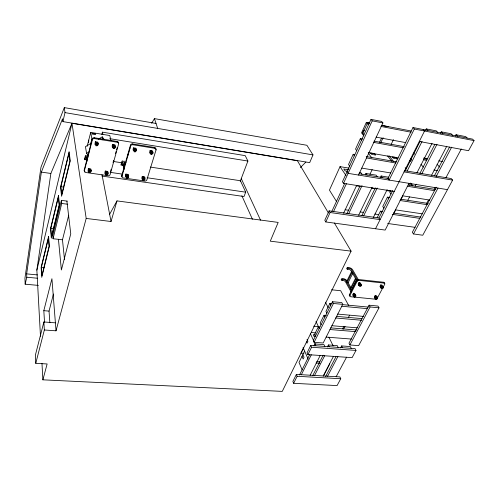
<?xml version="1.0" encoding="UTF-8"?>
<svg xmlns="http://www.w3.org/2000/svg" width="499" height="499" viewBox="0 0 499 499"><rect width="100%" height="100%" fill="white"/><g stroke="black" fill="none" stroke-linecap="round" stroke-linejoin="round"><path stroke-width="0.75" d="M143.013 178.941C143.057 180.919 143.943 177.176 143.126 178.343M122.467 164.857L122.554 165.456L122.766 165.088L120.958 165.107L121.55 162.312A3.942 0.904 -81.6 0 1 122.785 161.214L124.469 168.157M114.545 146.806L114.514 146.064M97.704 144.548C97.779 146.637 98.553 142.514 97.785 142.134L95.309 141.741C94.342 146.818 96.444 144.598 95.309 141.741M144.585 178.96L144.666 179.815L144.735 178.417M152.501 153.012C152.37 155.401 153.879 151.097 152.145 152.045M126.665 176.353C126.546 178.686 127.619 175.286 126.777 174.619L127.563 174.731L127.775 175.598M96.051 144.286L96.363 143.263L96.039 145.003M38.342 285.391L25.162 284.199L26.778 277.232L26.653 273.882L41.361 172.111L62.537 118.787L62.905 121.606L309.686 162.63L312.985 154.896L306.904 145.284L154.422 118.619L151.665 123.297M40.481 336.27L36.857 270.152L50.861 173.459L71.975 123.278L297.404 160.74L328.429 212.973M135.491 150.461L135.497 149.401M144.273 178.792L143.968 179.79M89.084 170.883C89.533 168.662 89.471 172.573 89.009 171.375M90.749 170.907C90.406 173.746 91.76 169.66 90.774 168.924L88.335 168.568C87.518 173.97 89.327 171.076 88.335 168.568M106.038 173.346C106.599 171.032 106.349 175.517 105.969 173.839M150.935 152.763L151.272 151.983L150.929 153.48M62.905 121.606L64.995 112.612L64.309 107.616L156.037 123.465M36.857 270.152L71.975 123.278L86.19 218.437L56.025 330.818L44.355 329.989L35.753 363.328L47.131 363.958L42.877 379.826L282.272 391.384L351.096 251.147L334.392 223.022M41.398 267.233L48.422 238.248L49.064 246.425L41.928 275.623L41.398 267.233L44.193 267.508M50.836 228.274L58.327 197.373L59.132 205.22L51.516 236.376L50.836 228.274L53.711 228.611M60.903 186.732L68.899 153.723L69.897 161.177L61.751 194.485L60.903 186.732L63.853 187.137M67.359 201.147L61.396 200.367L52.775 235.522L53.05 238.74L62.256 239.776M53.05 238.74L61.733 203.473L61.396 200.367M44.542 322.36L43.818 310.69L51.921 278.685L56.025 330.818M68.731 215.169L62.475 239.801L64.514 259.711M87.169 146.288L90.706 132.403L109.786 135.522L110.921 140.531M87.088 161.158L86.146 155.632A4.011 0.736 -81.7 0 0 85.104 156.78L84.599 159.749L85.198 157.778A2.408 0.443 -81.7 0 1 85.822 157.091L86.614 161.801M55.401 322.834L43.868 321.974L35.379 355.151L35.753 363.328M87.974 154.185L87.599 155.644L87.35 154.179M90.6 143.968L91.91 138.859L90.706 132.403M117.19 141.448L117.384 142.284A1.678 1.441 -11.1 0 1 118.612 143.968L110.111 174.594A1.647 1.372 -10.3 0 1 108.146 175.723L85.641 172.467A1.665 1.397 -7.4 0 1 84.368 170.858L84.231 169.984L92.209 138.928A1.703 1.466 -7.6 0 1 94.242 137.749L117.19 141.448A1.678 1.441 -11 0 1 118.45 142.951M84.368 170.858L92.365 139.764L92.209 138.928M49.863 322.753L49.039 311.102L53.443 294.036M101.84 134.399L102.426 132.166L245.24 155.651L247.903 161.046L240.2 181.368M105.277 171.051L104.902 172.417C105.239 176.484 106.112 172.143 105.277 171.051L107.678 171.4C108.271 171.681 108.002 175.473 107.566 174.07M112.537 144.485L112.144 145.914C112.356 149.712 113.498 145.589 112.537 144.485L114.976 144.878L115.381 146.619L114.926 147.985M110.547 171.488L111.171 169.248M113.03 162.537L113.653 160.298M115.519 153.58L116.136 151.347M116.548 149.85L117.171 147.61M121.245 164.857L121.694 163.298A2.364 0.543 -81.6 0 1 122.43 162.643L124.083 169.498M124.407 164.664L124.787 163.335M121.768 175.448L130.476 145.072A1.659 1.422 -13.3 0 1 132.484 143.918L154.634 147.486A1.64 1.397 -16.3 0 1 155.769 149.132L156.031 149.962L146.831 179.927A1.609 1.329 -14.7 0 1 144.885 181.037L123.147 177.893A1.628 1.354 -12.1 0 1 121.968 176.315L121.768 175.448A1.628 1.354 -12.1 0 0 121.956 176.471M127.588 156.243L128.948 151.503M129.335 150.143L129.921 148.097M121.968 176.315L130.701 145.908L130.476 145.072M86.19 218.437L111.04 221.506L116.991 200.897L278.18 222.411L270.271 241.167L351.096 251.147M125.891 174.07L125.498 175.423C125.916 179.434 126.852 175.199 125.891 174.07L128.243 174.413C129.016 174.488 128.617 178.561 128.168 177.064M133.489 147.829L133.083 149.232C133.295 153.018 134.686 148.952 133.489 147.829L135.884 148.209C136.707 148.303 136.289 152.307 135.815 150.873M142.252 176.465L141.847 177.806C142.396 181.829 143.225 177.557 142.252 176.465L144.567 176.808C145.29 177.064 145.066 180.856 144.517 179.44M150.118 150.48L149.694 151.871C150.049 155.657 151.303 151.571 150.118 150.48L152.469 150.854L152.856 152.108M96.263 144.704L96.213 142.29L97.043 142.421L97.08 144.972M90.057 171.799L90.038 169.236L89.227 169.117L89.096 171.881L89.04 171.475M115.032 146.65L115.25 146.263L115.001 147.916M114.427 147.448L114.109 147.854M107.029 174.263L106.967 171.718L106.168 171.6L106.399 173.247L106 173.939M134.537 150.76L134.399 148.371L135.198 148.496M126.752 175.96C127.364 174.7 126.958 178.168 126.596 176.833M135.977 149.974L136.215 149.588L135.859 150.966M127.763 177.026L127.501 177.451M151.989 153.648L152.22 152.463L151.815 151.147L151.029 151.022L151.415 152.65L150.879 153.505M150.293 167.071L240.437 180.738L245.695 192.171L244.011 196.525L101.946 176.06M64.309 107.616L40.993 167.14L24.95 278.143L25.162 284.199M348.907 168.126L340.031 166.641L329.452 190.119L336.401 201.303M369.254 123.041L366.297 122.473L361.557 132.884L363.846 135.871M354.727 154.528L353.198 154.26L348.533 164.483L349.624 166.061M362.611 139.046L360.334 138.628L355.556 149.089L356.685 150.636M369.934 123.066L367.638 122.623L362.748 133.339L363.914 134.849M329.115 210.846L330.113 212.518L380.101 219.622L378.978 217.976L329.115 210.846L324.805 220.259L325.785 221.943L385.159 230.076L408.987 183.333M358.525 175.062L382.92 122.935L381.679 121.444L371.006 119.367L342.439 181.748L343.505 183.364L394.254 191.404M325.785 221.943L330.113 212.518M343.505 183.364L372.217 120.858L371.006 119.367M331.81 211.495L344.69 183.507M333.457 211.757L346.4 183.719M343.593 213.204L356.691 185.347M379.514 142.352L381.492 138.167M346.973 213.547L359.941 186.127M365.262 174.875L365.929 173.471L376.084 175.149L377.244 176.727M380.812 142.589L383.126 137.705M348.682 213.79L362.049 185.616M369.915 174.369L372.198 169.585M391.122 144.479L393.462 139.633M358.656 215.219L372.173 187.225M361.85 215.674L375.373 187.824M380.444 177.376L381.124 175.985L388.808 177.257M363.609 215.924L377.194 188.023M303.28 348.371L300.947 353.124L303.941 353.329M412.997 127.538L387.941 178.492L389.126 180.077L414.313 129.023L412.997 127.538L472.59 139.134L474.05 140.606L468.573 150.704L419.297 141.46M304.571 351.184L299.013 362.449L302.213 369.996M358.494 279.895L352.544 269.635A3.368 1.659 26.5 0 0 349.057 267.57L347.541 267.377L347.042 268.4A0.674 0.331 26.4 0 0 346.705 268.749A0.674 0.331 26.4 0 0 347.516 269.229L348.876 269.391A2.015 0.998 26.5 0 1 350.965 270.639L357.147 281.268L349.868 295.583A1.341 0.917 -26.9 0 0 350.51 296.712L375.566 299.207A1.322 0.892 -27.9 0 0 377.219 298.321L384.71 284.249A1.341 0.911 -28.7 0 0 384.124 283.108L383.594 282.247L358.332 279.496A1.354 0.936 -27.8 0 0 356.648 280.401L349.387 294.709L349.868 295.583M319.828 326.976L318.287 326.851L314.532 334.455L315.368 336.264M326.346 315.462L324.026 315.256L320.19 323.009L321.05 324.805M332.178 303.648L329.87 303.429L325.959 311.339L326.851 313.123M341.547 279.509A0.667 0.337 26.7 0 0 341.21 279.864A0.667 0.337 26.7 0 0 342.008 280.344L342.507 279.34L343.861 279.502A2.002 1.01 26.8 0 1 345.926 280.744L351.645 290.986M347.516 269.229L348.021 268.206L349.381 268.375A2.021 0.992 26.5 0 1 351.477 269.616L357.708 280.407M373.427 217.333L387.162 189.608M296.362 374.418L292.882 381.436L293.637 383.301L337.068 385.59L340.755 378.735L339.894 376.907L296.362 374.418L297.13 376.277L293.637 383.301M310.746 345.414L307.078 352.805L307.889 354.646L352.107 357.64L355.987 350.429L355.063 348.633L310.746 345.414L311.576 347.242L307.889 354.646M332.515 301.702L313.266 340.499L314.108 342.32L323.184 342.994L342.726 304.359L341.784 302.587L332.515 301.702L333.432 303.473L314.108 342.32M377.175 217.707L380.444 211.152L382.739 211.489M389.744 197.492L387.436 197.136L382.758 206.517L383.893 208.139M390.823 190.337L389.8 192.389L390.973 193.992M299.5 375.023L309.835 354.321M313.971 346.038L315 343.967L323.963 344.628L324.818 346.437M346.506 281.748L351.558 271.637M378.909 218.113L392.688 190.556M352.038 272.473L346.973 282.596L348.109 282.715L350.997 287.879M301.309 374.799L311.339 354.764M348.109 282.715L352.843 273.277M375.522 228.754L424.543 131.006L423.202 129.522M405.163 170.995L420.052 141.329M425.597 130.289L426.289 128.91L436.307 130.869L437.679 132.341M407.097 171.169L422.06 141.442M350.304 288.578L355.444 278.405M355.937 279.265L350.785 289.439L351.932 289.557L356.405 280.744M310.129 375.304L320.271 355.369M394.004 213.16L395.744 209.748M400.965 199.513L402.705 196.095M353.467 293.287L354.203 294.603A0.792 0.405 27.6 0 0 354.714 295.265A0.792 0.405 27.6 0 0 355.569 295.352A0.792 0.405 27.6 0 0 355.363 294.722L354.627 293.406L353.467 293.287L352.693 294.803L353.429 296.125A0.792 0.405 27.6 0 0 354.184 296.893A0.792 0.405 27.6 0 0 354.851 296.593M360.864 283.987L360.11 282.677L358.943 282.553L358.157 284.099L358.906 285.409M353.198 294.741L353.454 294.235L353.947 295.115A0.792 0.405 27.6 0 0 354.452 295.77A0.792 0.405 27.6 0 0 355.313 295.857A0.792 0.405 27.6 0 0 355.101 295.227L355.363 294.722M409.573 185.11L410.633 183.039M312.655 375.772L323.159 355.226M327.363 347.011L328.411 344.952L337.249 345.601L338.135 347.404M354.203 294.603L353.947 295.115A1.366 0.705 27.6 0 0 353.286 295.888A1.366 0.705 27.6 0 0 354.939 296.88A1.366 0.705 27.6 0 0 355.6 296.113M416.946 172.847L432.059 143.325M314.507 375.554L324.706 355.675M419.915 173.384L434.872 144.305M440.567 133.221L441.278 131.836L451.14 133.763L452.543 135.229M407.826 200.236L409.554 196.893M415.049 186.221L416.116 184.156M421.836 173.683L437.012 144.255M342.532 328.897L343.586 326.845M348.527 317.283L349.587 315.237M343.605 329.066L345.027 326.315M323.209 376.053L333.513 356.267M323.533 375.834L329.777 363.852M325.629 376.514L335.946 356.804M340.574 347.965L341.64 345.926L350.354 346.568L351.271 348.358M431.604 175.205L446.767 146.257M327.525 376.296L337.885 356.567M434.38 175.854L449.537 147.055M455.306 136.09L456.03 134.718L465.729 136.614L467.17 138.073M152.657 152.445L152.931 153.081L152.451 153.754M436.051 176.708L451.645 147.174M369.06 305.207L348.988 343.181L349.905 344.977L358.65 345.632L379.003 307.814L377.986 306.068L369.06 305.207L370.065 306.96L379.003 307.814M375.167 295.489L375.934 296.799A0.786 0.393 28.3 0 0 376.458 297.454A0.786 0.393 28.3 0 0 377.3 297.535A0.786 0.393 28.3 0 0 377.063 296.911L376.29 295.608L375.167 295.489L374.369 296.986L375.142 298.296A0.786 0.393 28.3 0 0 376.034 299.094A0.786 0.393 28.3 0 0 376.446 298.583M380.768 284.898L379.964 286.426L380.749 287.723L380.762 285.84L381.292 286.707L381.56 286.195L380.768 284.898L381.903 285.023L382.696 286.32L382.427 286.825M349.905 344.977L370.065 306.96M375.142 298.296L375.154 296.425L375.672 297.298A0.786 0.393 28.3 0 0 376.564 298.096A0.786 0.393 28.3 0 0 376.976 297.585M375.672 297.298L375.934 296.799M426.551 203.611L428.373 200.186M434.142 189.333L435.228 187.293M436.332 187.206L412.317 232.316L413.503 233.956L422.759 235.229L452.63 180.127L451.277 178.58L404.321 170.577M336.114 376.789L346.574 357.159M413.503 233.956L437.997 188.092M445.956 177.65L461.319 148.995M109.643 214.277L116.991 200.897M128.436 175.916L128.355 177.426L128.199 176.989M300.379 167.583L305.825 162.1M91.847 142.901L85.429 146.631L86.57 153.343L87.967 155.164M98.397 139.102L102.258 136.857L104.004 139.215M86.57 153.343L89.196 151.821M297.13 376.277L340.755 378.735M316.06 362.979L319.871 363.222M316.709 361.638L319.772 361.837M311.576 347.242L355.987 350.429M315.462 336.551L314.033 336.438L313.222 334.686L315.356 334.854M326.128 337.093L351.477 339.058M43.818 310.69L49.039 311.102M311.345 332.534L315.898 332.895M330.612 327.868L356.791 330.026M329.951 329.533L355.419 331.604M331.879 325.71L357.409 327.843M313.634 326.19L318.836 326.62M336.426 316.354L362.012 318.624M335.596 317.982L361.569 320.258M337.567 314.083L363.596 316.422M341.547 306.211L367.694 308.675M26.778 277.232L37.643 278.249M26.653 273.882L37.5 274.918M333.432 303.473L342.726 304.359M342.919 304.664L368.243 307.072M331.504 289.782L340.686 290.724L348.764 305.694M342.008 280.344L343.362 280.5A1.996 1.01 26.8 0 1 345.427 281.742L351.134 291.99M357.147 281.268A1.36 0.936 -27.7 0 1 358.837 280.363L384.124 283.108M61.733 203.473L67.727 204.247M387.648 223.477L415.087 227.338M41.361 172.111L50.861 173.459M345.083 209.742L348.857 210.291M360.172 211.925L363.191 212.362M374.861 214.052L378.647 214.601M110.16 172.342L122.48 174.145M147.124 177.75L245.695 192.171M88.56 169.872L89.427 170.059M105.601 172.423L106.343 172.467M107.142 172.585L107.946 172.704M126.989 175.48L126.266 175.436M142.602 177.763C144.28 176.983 143.213 180.75 142.97 179.216M392.295 214.352L419.859 218.375M393.43 213.061L420.938 217.096M395.408 209.848L422.273 213.84M113.317 161.47L121.787 162.749M84.786 159.368L86.358 159.605L86.14 159.948M124.588 162.506L126.11 162.743M400.51 199.157L428.211 203.442M399.98 200.492L427.3 204.702M402.381 195.776L429.764 200.068M356.33 185.815L360.153 186.42M371.612 188.229L375.435 188.834M386.482 190.581L391.079 191.31M114.259 145.165L113.448 145.034L113.728 146.675L113.254 147.561M96.382 143.132L95.608 143.063M98.035 143.394L97.268 143.325M112.824 145.745L113.703 145.933M114.452 146.001L115.269 146.132M135.429 149.338L136.296 149.525M150.498 151.733L151.284 151.858M109.736 138.672L247.903 161.046M92.365 139.764A1.703 1.466 -7.7 0 1 94.398 138.585L117.384 142.284M130.701 145.908A1.665 1.422 -13.3 0 1 132.709 144.747L154.89 148.315A1.64 1.397 -16.4 0 1 156.031 149.962M408.301 185.035L435.746 189.514M407.234 186.239L434.748 190.705M347.909 171.338L345.04 170.87L343.767 168.98L348.77 169.81M358.974 173.721L388.783 178.63M447.466 189.645L348.102 173.353L347.017 171.75M359.336 172.38L360.808 172.623L361.931 174.207M361.806 168.107L390.748 172.966M64.995 112.612L312.985 154.896M404.047 171.881L452.63 180.127M405.163 167.851L406.679 168.113M366.559 157.946L395.651 162.998M433.918 169.972L437.623 170.614M366.179 156.524L396.717 161.851M371.15 152.993L374.518 153.592L375.66 155.083L371.599 154.366L370.476 152.875M393.468 156.942L395.445 157.291M368.2 152.669L398.127 157.958M423.751 158.008L427.175 158.62M424.212 158.227L427.893 158.888M438.733 160.828L442.544 161.508M373.982 141.13L404.302 146.687M373.645 142.377L403.286 147.791M376.109 137.113L405.824 142.633M381.392 125.274L411.182 131.006M381.548 125.411L388.11 126.671M380.905 126.434L411.095 132.223M372.217 120.858L382.92 122.935M414.313 129.023L474.05 140.606M134.611 149.338L134.618 150.642L134.231 150.873M134.699 149.27L133.9 149.145M456.03 134.718L457.446 136.183M441.278 131.836L442.663 133.308M410.558 158.663L411.581 159.761M410.359 158.651L411.282 159.63M410.621 159.094L411.538 160.073M426.289 128.91L427.631 130.382M437.112 164.246L439.588 167.09M424.93 158.22L426.813 160.422L424.443 159.998L423.508 158.9M413.621 153.087L414.544 154.179M420.944 164.302L423.339 167.159M410.278 158.9L411.232 160.06M409.411 160.31L410.403 161.514M396.106 157.403L397.291 158.894L393.331 158.195L392.152 156.705M367.638 122.623L368.83 124.114M366.297 122.473L367.701 124.239M411.12 183.513L412.96 185.846M388.995 155.669L393.755 161.707M410.359 183.52L412.199 185.859M387.629 155.944L391.896 161.389M364.332 130.85L363.765 130.114L362.58 132.709L363.147 133.445M91.055 170.296L90.238 170.178M360.334 138.628L361.488 140.157M368.642 153.642L371.824 157.89M381.124 175.985L382.29 177.563M387.436 197.136L388.596 198.739M353.198 154.26L354.315 155.819M365.929 173.471L367.058 175.055M380.444 211.152L381.573 212.786M340.031 166.641L346.056 175.604M358.332 279.496L358.837 280.363M358.943 282.553L359.698 283.862L359.436 284.38L358.931 283.507L358.669 284.018L359.174 284.892M329.87 303.429L330.781 305.201M325.435 302.176L328.211 307.665M341.64 345.926L342.532 347.722M324.026 315.256L324.905 317.04M328.91 337.149L333.139 345.869M328.411 344.952L329.278 346.761M315.979 321.468L318.63 327.032M318.287 326.851L319.148 328.648M241.304 178.686L260.534 220.165M310.447 333.769L315.106 343.898M315 343.967L315.836 345.782M307.01 339.426L307.902 341.397L307.01 343.2L306.423 341.89M241.872 195.789L252.407 219.211M303.068 347.522L308.151 359.105M302.881 354.614L304.028 357.259L303.161 359.012L302.014 356.367M154.422 118.619L157.684 128.411M154.634 147.486L154.89 148.315M98.06 143.562L97.767 145.197L97.661 144.835M144.149 177.987L143.912 177.126L143.144 177.014L143.375 177.875M132.484 143.918L132.709 144.747M125.137 164.776L124.313 161.445A3.942 0.911 -81.6 0 0 123.621 161.364M102.426 132.166L102.863 134.237M102.258 136.857L102.875 139.789M101.996 174.712L111.04 221.506M94.242 137.749L94.398 138.585M88.747 140.082L88.61 142.683L88.398 141.467M87.974 157.21L87.73 155.875A4.011 0.742 -81.7 0 0 87.662 155.694M113.285 147.398L113.716 146.263M66.891 201.085L70.758 233.831L61.377 270.009L58.433 239.214M91.049 170.49L90.781 171.974L90.637 171.612M43.868 321.974L44.355 329.989M41.978 363.49L42.877 379.826M376.539 296.974A1.36 0.68 28.3 0 1 377.543 298.421A1.36 0.68 28.3 0 1 375.541 297.866A1.36 0.68 28.3 0 1 375.909 296.799M376.876 297.834A1.36 0.686 28.3 0 1 377.101 299.02A1.36 0.686 28.3 0 1 375.273 298.371A1.36 0.686 28.3 0 1 375.367 297.304M375.928 298.452A0.786 0.393 28.3 0 1 375.404 297.797M376.957 297.678A0.68 0.343 28.3 0 1 376.676 298.046A0.68 0.343 28.3 0 1 375.866 297.616A0.68 0.343 28.3 0 1 376.003 297.167M376.427 298.676A0.68 0.343 28.3 0 1 376.146 299.044A0.68 0.343 28.3 0 1 375.335 298.614A0.68 0.343 28.3 0 1 375.473 298.171M360.958 284.43A1.385 0.692 27.3 0 1 361.151 285.603A1.385 0.692 27.3 0 1 359.28 284.941A1.385 0.692 27.3 0 1 359.417 283.881M361.101 285.397A1.378 0.692 27.4 0 1 360.634 286.158A1.378 0.692 27.4 0 1 359.018 285.459A1.378 0.692 27.4 0 1 358.918 284.455M360.141 285.678A0.692 0.343 27.4 0 1 360.097 286.145A0.692 0.343 27.4 0 1 359.286 285.915A0.692 0.343 27.4 0 1 359.049 285.366M360.671 284.648A0.692 0.343 27.3 0 1 360.453 285.135A0.692 0.343 27.3 0 1 359.554 284.58A0.692 0.343 27.3 0 1 360.085 284.293M360.403 285.709A0.798 0.399 27.4 0 1 359.941 285.659M359.461 285.397A0.798 0.399 27.4 0 1 359.286 285.222M355.176 294.953A1.372 0.705 27.6 0 1 355.768 296.281A1.372 0.705 27.6 0 1 353.86 295.764A1.372 0.705 27.6 0 1 353.928 294.616M355.057 295.265A0.686 0.349 27.6 0 1 355.188 295.826A0.686 0.349 27.6 0 1 354.365 295.658A0.686 0.349 27.6 0 1 354.09 295.065M354.77 296.618A0.686 0.349 27.6 0 1 354.134 296.818A0.686 0.349 27.6 0 1 353.529 296.156M354.446 296.387A0.792 0.405 27.6 0 1 353.972 296.132M348.021 268.206A0.674 0.331 26.4 0 1 347.21 267.726A0.674 0.331 26.4 0 1 347.541 267.377M382.484 286.557A1.372 0.674 28 0 1 383.082 287.898A1.372 0.674 28 0 1 381.093 287.193A1.372 0.674 28 0 1 381.523 286.22M383.02 287.935A1.372 0.674 28 0 1 382.209 288.447A1.372 0.674 28 0 1 380.7 287.549A1.372 0.674 28 0 1 380.98 286.725M382.371 286.85A0.686 0.337 28 0 1 382.521 287.424A0.686 0.337 28 0 1 381.641 287.175A0.686 0.337 28 0 1 381.51 286.607M382.078 288.166A0.686 0.337 28 0 1 381.355 288.353A0.686 0.337 28 0 1 380.968 287.624M381.554 287.867A0.792 0.387 28 0 1 381.323 287.717M346.992 280.756A3.337 1.69 26.8 0 0 343.549 278.685L342.04 278.504A0.667 0.337 26.6 0 0 341.703 278.86A0.667 0.337 26.6 0 0 342.507 279.34M383.594 282.247A1.341 0.911 -28.7 0 1 384.286 283.12M350.03 295.832A1.335 0.917 -26.9 0 1 349.387 294.709M150.91 152.02A1.647 0.43 -81.3 0 1 151.64 151.727A1.647 0.43 -81.3 0 1 151.172 154.285A1.647 0.43 -81.3 0 1 150.686 153.255M151.946 151.565A1.647 0.43 -81.2 0 1 152.451 152.195A1.647 0.43 -81.2 0 1 151.958 154.409A1.647 0.43 -81.2 0 1 151.459 153.773M126.565 175.991A1.622 0.387 -81.8 0 1 127.282 175.205A1.622 0.387 -81.8 0 1 126.889 177.837A1.622 0.387 -81.8 0 1 126.44 176.821M127.551 175.405A1.622 0.387 -81.8 0 1 128.081 175.411A1.622 0.387 -81.8 0 1 127.831 177.575A1.622 0.387 -81.8 0 1 127.257 177.943M142.926 178.374A1.609 0.418 -81.8 0 1 143.687 177.6A1.609 0.418 -81.8 0 1 143.3 180.214A1.609 0.418 -81.8 0 1 142.808 179.197M144.03 177.557A1.609 0.418 -81.8 0 1 144.498 178.012A1.609 0.418 -81.8 0 1 144.199 180.058A1.609 0.418 -81.8 0 1 143.625 180.314M134.393 149.045A1.659 0.399 -81.3 0 1 134.967 149.182A1.659 0.399 -81.3 0 1 134.537 151.577A1.659 0.399 -81.3 0 1 134.038 151.022M135.31 148.92A1.659 0.399 -81.3 0 1 135.772 149.426A1.659 0.399 -81.3 0 1 135.379 151.621A1.659 0.399 -81.3 0 1 134.849 151.49M113.541 145.452A1.678 0.362 -81.4 0 1 113.947 146.207A1.678 0.362 -81.4 0 1 113.41 148.459A1.678 0.362 -81.4 0 1 113.098 147.311M114.471 145.421A1.678 0.362 -81.4 0 1 114.658 147.261A1.678 0.362 -81.4 0 1 113.934 148.453M89.096 170.128A1.653 0.318 -81.8 0 1 89.633 169.891A1.653 0.318 -81.8 0 1 89.196 172.454A1.653 0.318 -81.8 0 1 88.884 171.363M90.113 169.672A1.653 0.318 -81.8 0 1 90.45 170.122A1.653 0.318 -81.8 0 1 90.144 172.224A1.653 0.318 -81.8 0 1 89.701 172.504M106.044 172.604A1.64 0.349 -81.8 0 1 106.63 172.373A1.64 0.349 -81.8 0 1 106.187 174.912A1.64 0.349 -81.8 0 1 105.832 173.827M107.054 172.149A1.64 0.349 -81.8 0 1 107.435 172.598A1.64 0.349 -81.8 0 1 107.129 174.687A1.64 0.349 -81.8 0 1 106.643 174.956M87.044 156.025A4.011 0.742 -81.7 0 1 87.587 155.582M96.089 143.319A1.69 0.331 -81.4 0 1 96.65 142.889A1.69 0.331 -81.4 0 1 96.276 145.452A1.69 0.331 -81.4 0 1 95.845 144.984M97.124 142.845A1.69 0.331 -81.4 0 1 97.492 143.344A1.69 0.331 -81.4 0 1 97.105 145.583A1.69 0.331 -81.4 0 1 96.675 145.465M85.092 171.488A1.665 1.391 -7.4 0 1 84.905 171.4M84.587 171.169A1.665 1.391 -7.4 0 1 84.231 169.984M88.229 171.194C88.697 172.392 88.591 168.232 88.229 171.194M150.118 152.869C150.53 154.796 150.729 150.024 150.118 152.869M142.24 178.848C142.608 180.825 142.839 176.097 142.24 178.848M133.464 150.23C133.832 152.164 134.056 147.367 133.464 150.23M125.854 176.465C126.172 178.43 126.447 173.727 125.854 176.465M112.475 146.912C112.774 148.827 113.055 144.074 112.475 146.912M105.208 173.465C105.47 175.43 105.788 170.702 105.208 173.465M95.222 144.18C95.465 146.095 95.796 141.298 95.222 144.18M107.616 173.795C107.853 175.816 108.208 171.063 107.616 173.795M48.603 236.514L41.124 267.408L41.741 277.357L49.364 246.194L48.603 236.514M58.508 195.602L50.53 228.542L51.335 238.148L59.468 204.896L58.508 195.602M69.08 151.921L60.566 187.1L61.57 196.3L70.265 160.734L69.08 151.921M95.321 133.813L92.115 133.289L92.265 134.088L95.477 134.611L95.321 133.813M376.171 297.167A0.68 0.343 28.3 0 0 377.232 297.454A0.68 0.343 28.3 0 0 376.545 296.699A0.68 0.343 28.3 0 0 376.171 297.167M359.929 284.23A0.692 0.343 27.3 0 0 361.014 284.53A0.692 0.343 27.3 0 0 360.334 283.769A0.692 0.343 27.3 0 0 359.929 284.23M354.427 294.978A0.686 0.349 27.6 0 0 355.506 295.271A0.686 0.349 27.6 0 0 354.839 294.51A0.686 0.349 27.6 0 0 354.427 294.978M381.804 286.563A0.686 0.337 28 0 0 382.87 286.856A0.686 0.337 28 0 0 382.172 286.108A0.686 0.337 28 0 0 381.804 286.563"/></g></svg>
